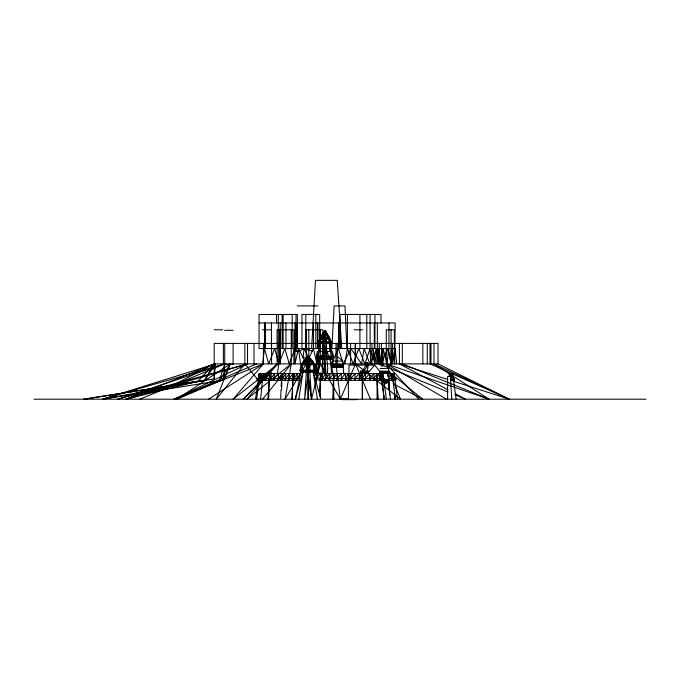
<?xml version="1.0" encoding="UTF-8"?>
<svg xmlns="http://www.w3.org/2000/svg" width="680" height="680" viewBox="0 0 680 680"><rect width="100%" height="100%" fill="white"/><g stroke="black" fill="none" stroke-linecap="round" stroke-linejoin="round"><path stroke-width="1.02" d="M383.834 381.438L383.834 379.754L388.093 379.78L388.263 382.279L384.854 384.055L383.613 384.055M308.38 375.139L308.116 399.202L308.116 356.898L306.212 363.945L285.048 399.202L291.244 363.885L291.244 329.791M323 351.569L322.906 342.329L324.802 338.087L326.731 342.329L324.827 351.569L322.753 356.192L322.218 373.873M366.69 366.052L366.741 362.601L367.744 362.55L367.752 365.109L366.69 366.052L367.421 365.109M367.022 366.052L366.741 362.601M383.605 381.301L383.63 379.754M319.931 351.569L320.221 343.545L319.676 342.329L320.212 341.462C319.506 337.272 322.618 334.279 324.522 330.964L325.278 330.964L327.896 335.589M338.232 365.882L338.207 367.327L338.104 365.865L340.825 365.899L341.164 365.1L340.391 367.327C335.18 365.942 341.224 363.086 340.731 367.336L342.065 365.874L342.337 367.336L341.87 365.092L342.431 365.891M384.396 371.628L384.192 373.422L384.396 371.628L385.662 371.637L386.214 373.43L387.286 372.257L387.498 373.43L387.124 371.637L387.575 372.274M386.274 371.628L386.291 372.274L384.115 372.257L385.942 373.422L386.274 371.628L387.413 371.646M387.719 382.151L387.566 379.746L387.269 381.301L387.413 382.16L388.118 382.135L388.042 379.746L387.804 382.143M333.157 365.083L332.758 367.336L332.664 365.1L333.54 365.083L333.48 367.336L335.35 365.874L335.078 367.336L335.053 365.083L333.633 365.1L333.48 367.336M380.154 371.628L379.839 373.43L379.763 371.646L380.469 371.628L380.409 373.43L381.913 372.257L381.675 371.628L380.536 371.637L380.409 373.43M303.526 363.4L303.62 361.318L304.64 359.762L307.836 356.898L305.405 359.762L302.736 364.692L302.115 370.796L302.966 371.994L298.817 399.202M319.906 396.058L320.654 373.575L382.823 373.575L386.41 399.202M332.758 399.202L333.396 380.324M259.063 322.966L395.165 322.966L394.655 363.885L391.467 348.543L390.873 363.885L388.552 348.543L387.158 363.885L383.052 348.543L380.638 363.885L377.341 348.543L377.341 322.966M268.6 399.202L269.526 373.575M281.588 389.767L281.851 382.423M322.753 356.192L322.94 351.569M319.659 394.621L320.569 373.184L316.498 378.105L316.99 373.184L314.5 375.998M280.653 398.157L281.019 389.767M281.163 386.614L281.732 373.575M292.859 380.324L292.034 399.202L293.25 373.575L289.178 378.497L289.688 373.575L285.362 378.497L285.362 380.324M306.816 361.318L308.116 359.065L309.791 363.4L308.082 363.945L306.416 363.4L308.116 361.318L310.08 364.692L309.833 371.994L311.584 399.202L307.785 371.994M329.732 380.324L329.622 378.497L333.616 373.575L333.31 380.324M340.587 367.336L340.705 364.964M386.096 373.43L386.189 371.535M295.103 348.543L294.984 351.084L297.678 351.806L295.103 348.543L296.335 351.45M282.072 375.547L282.166 373.575L278.146 378.497L278.146 380.324L278.562 373.575L274.091 378.497L274.091 380.324M386.104 382.16L386.121 381.301L383.945 381.327L384.022 379.754L384.225 382.168L383.945 381.327L385.773 379.754L386.104 382.16L387.243 382.143L387.328 379.746L387.243 382.143M385.773 379.754L385.39 382.168L386.045 379.746L387.404 381.301M331.899 348.543L334.144 305.923L344.964 305.923L346.868 348.543M393.652 380.324L393.958 373.575L387.762 373.575M311.61 348.543L315.46 280.356L337.246 280.356L341.768 348.543M292.885 380.324L293.148 373.575M340.731 367.336L340.825 365.899M386.214 373.43L386.291 372.283M267.971 399.202L269.62 373.575L265.999 378.497L265.999 380.324M383.885 372.257L383.8 373.43L383.596 371.628L383.885 372.257L382.05 373.43L382.33 371.637L382.05 373.43L382.151 372.266L383.775 372.266M370.09 314.449L370.09 348.543L375.062 363.885L372.963 348.543L376.414 363.885L375.844 348.543L378.582 363.885L378.692 348.543L381.327 363.885L387.6 348.543L391.467 363.885L392.504 348.543M335.529 367.336L336.013 365.083L335.529 367.336L337.815 365.874L337.722 367.336L337.458 365.083L335.877 365.1M452.837 381.055L509.277 399.202L438.031 363.885L214.208 363.885L204.731 380.23L83.776 399.202L214.208 378.938L215.458 363.885L102.51 399.202L223.431 380.214L224.731 363.885L224.731 343.425M322.142 380.324L322.532 373.575L320.433 378.497M329.622 378.497L330.012 373.575L325.507 378.497L325.507 380.324M342.703 364.973L342.516 367.336L342.771 364.973M387.642 373.43L387.846 371.543M270.844 380.324L271.269 373.575L269.288 378.497M343.349 365.891L343.221 367.344L342.856 365.874L342.261 365.882L343.349 365.891L343.324 365.1L342.44 365.092L342.635 367.336L342.933 365.1M387.889 371.637L388.212 373.439L388.433 371.543L379.61 371.543L379.78 373.43L388.263 373.439L388.288 371.646L387.583 371.628L387.438 372.266L387.736 373.43L387.974 371.646M323.519 373.873L324.802 359.091L326.12 373.873M333.149 365.262L332.333 359.091L332.477 357.442L332.962 357.654M325.507 378.497L325.958 373.575L322.142 378.497M343.289 367.344L343.502 364.973L332.477 364.973L332.69 367.336L343.289 367.344L343.553 373.507M317.934 373.873L319.353 359.091L318.503 357.153L319.082 351.569L316.455 356.192L333.183 356.192L332.333 359.091M274.091 378.497L274.575 373.575L270.844 378.497M282.523 380.324L283.033 373.575L281.435 378.497M293.947 380.324L294.457 373.575L292.859 378.497M381.327 363.885L382.984 348.543L383.052 363.885M260.593 399.202L262.692 378.497M262.675 363.885L264.486 348.543L264.486 322.966M323.501 338.087L324.802 330.964L326.536 341.462L324.827 342.329L323.102 341.462L324.802 334.466L326.128 338.087M285.362 378.497L285.949 373.575L282.523 378.497M296.777 380.324L297.373 373.575L293.947 378.497M308.423 371.994L304.623 399.202L306.365 371.994L306.161 329.791L322.957 329.791L322.957 363.885M391.332 380.324L391.952 373.575L395.479 399.202M277.508 373.235L278.724 363.885L278.724 343.425M256.666 399.202L259.947 373.575M315.401 373.49L317.305 359.091L316.455 357.153L333.183 357.153M316.03 369.376L317.39 359.091L316.54 356.192L317.416 354.646M255.519 399.202L259.097 373.575L301.104 373.575L296.777 378.497M315.699 374.008L315.248 371.994L315.401 370.974L315.92 371.101M303.62 361.318L301.172 364.692L300.033 370.192L300.917 371.994L315.282 371.994L315.435 370.974M342.635 367.336L342.83 365.092M387.736 373.43L387.914 372.257L387.438 372.266L388.305 372.274M265.999 378.497L266.747 373.575L263.627 378.497L263.627 380.324M260.899 380.324L261.69 373.575L259.25 378.497L259.25 380.324M360.238 373.635L360.655 371.076L368.348 371.076L366.639 373.635M361.624 373.635L362.032 371.076L362.449 373.635M363.001 373.635L363.418 371.076L363.834 373.635M364.387 373.635L364.803 371.076L365.219 373.635M258.706 380.324L259.514 373.575L258.153 378.497M317.39 399.202L313.233 371.994L314.083 370.796L314.627 363.945M316.455 356.192L317.22 351.569L332.495 351.569L333.268 356.192M344.837 363.885L347.421 348.543L347.421 314.449M324.096 334.466L324.7 330.964M263.627 378.497L264.495 373.575L262.709 378.497L263.457 373.575L263.491 378.497M316.719 373.49L319.353 359.091M381.692 373.43L381.956 372.266M259.25 378.497L260.176 373.575L259.156 378.497M379.831 380.324L380.791 373.575L384.251 399.202L381.25 373.575L381.701 378.497M302.966 371.994L295.315 399.202L300.917 371.994L300.773 370.974L300.254 371.101M319.26 348.559L318.546 351.569L319.005 343.545L318.308 342.329M313.438 322.966L313.438 348.543L306.289 363.885L298.409 348.543L294.984 363.885L294.984 322.966M366.817 372.266L368.45 365.109L363.23 371.407M320.212 341.462L322.099 335.589L324.522 330.964L321.827 335.589M391.467 363.885L395.165 348.543L259.063 348.543L259.063 314.449L297.364 314.449L297.364 348.543M320.305 329.791L320.305 363.885L311.525 399.202L306.161 363.885L308.116 364.692L309.986 363.945M381.089 377.51L382.16 373.575L383.019 380.324L382.823 373.575M307.572 358.343L307.981 356.898L308.524 358.343L308.159 356.898L309.383 361.318M307.411 359.065L308.014 356.898M295.281 399.202L296.701 394.162M319.694 339.142L318.911 341.462L319.676 342.329M244.851 343.425L244.851 363.885L216.223 399.202L230.307 363.885L176.97 399.202L219.19 381.123L224.731 363.885L102.51 399.202L204.731 380.418L215.458 363.885M391.909 376.524L392.887 373.575L393.703 378.497M294.984 348.543L289.28 363.885L284.835 348.543L278.911 363.885L274.686 348.543L268.659 363.885L264.486 348.543M389.666 395.012L388.654 378.497L390.532 373.575L391.332 378.497M331.083 351.569L330.709 343.545L331.491 342.329L330.115 339.142L319.608 339.142L321.411 335.589M307.785 370.192L310.08 364.692M223.431 380.214L230.307 363.885L219.19 381.123M378.225 399.202L376.95 378.497L379.049 373.575L379.831 378.497M320.305 363.885L340.374 399.202L355.546 363.885L355.546 343.425M331.695 373.873L330.276 359.091L331.135 357.153L330.556 351.569L333.183 356.192M331.271 357.57L330.599 359.091L330.964 357.306L332.716 357.57L332.044 359.091L332.716 357.57M329.707 351.569L329.409 343.545L330.726 341.462L330.029 339.142M338.495 322.966L338.495 348.543L331.585 363.885L325.966 348.543L316.854 363.885L313.438 348.543M324.522 330.964L320.305 338.087L329.409 338.087L330.115 339.142M322.975 334.466L324.598 330.964L322.354 334.466L327.369 334.466L325.193 330.964L329.953 342.329M302.991 363.945L302.218 363.4L302.889 361.964L313.284 361.964L311.253 359.762M258.706 378.497L259.922 376.031M320.101 339.142L318.911 341.462L330.726 341.462L331.406 342.329L329.409 343.545M320.39 338.087L321.683 335.589M345.508 380.324L345.508 378.497L348.253 373.575L348.483 399.202M204.731 380.418L214.208 363.885L126.029 399.202L197.974 381.293L214.208 363.885L172.652 385.399L155.04 388.025L126.029 399.202L247.528 363.885L247.528 343.425M361.981 371.926L366.019 365.109M347.65 378.497L350.769 373.575L350.769 380.324M359.295 378.497L362.414 373.575L362.414 399.202M362.321 378.497L365.44 373.575L365.44 380.324M373.957 378.497L377.077 373.575L377.077 399.202M260.899 378.497L263.568 374.399M312.587 361.318L303.586 361.318L304.606 359.762L311.559 359.762L313.471 364.692L314.083 370.192M333.854 399.202L333.676 378.497L336.949 373.575L337.059 380.324M315.248 371.994L316.14 370.796L314.993 364.692L301.206 364.692L302.115 370.192M314.228 371.05L313.556 371.994L313.913 370.889L315.664 371.05L314.993 371.994L315.664 371.05M306.688 358.343L307.751 356.898L308.448 356.898L311.559 359.762L308.337 356.898L309.417 358.343M305.107 359.762L307.751 356.898M330.752 349.562L331.168 351.569L330.795 343.545L318.928 343.545L318.223 342.329L318.988 341.462M262.616 399.202L291.244 363.885L246.908 399.202L277.1 363.885L277.1 329.791L293.896 329.791L293.896 363.885M303.586 361.318L306.204 359.065L304.878 359.762M367.429 373.762L374.654 365.109L379.907 371.407M337.059 378.497L341.258 373.575L341.385 380.324L341.334 378.497L345.398 373.575L345.508 378.497M350.769 378.497L355.028 373.575L355.028 380.324M355.028 378.497L359.295 373.575L359.295 380.324M365.44 378.497L369.699 373.575L369.699 380.324M369.699 378.497L373.957 373.575L373.957 380.324M277.1 363.885L243.398 399.202L278.146 363.885L233.121 399.202L263.406 363.885L263.406 343.425M366.936 372.495L368.348 371.076M317.679 359.091L317.228 357.306L317.594 359.091M316.923 357.57L318.673 357.306M313.208 363.945L313.981 363.4L314.661 363.945L313.471 364.692M208.531 399.202L263.406 363.885L174.037 399.202L247.528 363.885L117.495 399.202M326.731 342.329L324.827 343.545L322.906 342.329M299.719 351.084L304.139 348.543L312.248 351.084M300.5 371.05L301.206 371.994L300.534 371.05L302.286 370.889L302.651 371.994L301.979 371.05M316.676 357.654L317.245 357.442M320.221 343.545L318.223 342.329L319.549 341.751M174.037 399.202L256.657 363.885M139.842 399.202L224.731 363.885L118.022 399.202M339.379 399.202L341.947 398.752M197.974 381.293L172.652 385.399L204.731 380.23M335.495 365.891L337.688 365.882M333.633 365.1L333.353 367.336L333.132 365.874L334.993 365.882M333.387 365.891L332.639 365.891M380.536 371.637L380.307 373.43L380.069 371.637M381.675 371.628L381.735 373.43M380.341 372.274L381.625 372.266M388.135 381.293L387.269 381.301L387.745 381.319L387.566 379.746M379.738 372.274L380.604 372.266L380.137 372.257L380.307 373.43L380.205 371.535M387.413 382.16L388.118 382.135M332.656 365.1L333.54 365.083M340.459 365.882L342.065 365.874M379.763 371.646L380.469 371.628M386.002 372.266L387.286 372.257M297.228 305.923L317.909 305.923M214.208 329.791L222.734 329.791M262.421 329.791L270.946 329.791M354.161 329.791L362.678 329.791M224.587 330.31L233.112 330.31M321.325 335.589L328.389 335.589L329.409 338.087L329.426 341.462M318.223 342.329L331.406 342.329M337.382 356.592L342.873 361.105L333.149 361.105M320.28 357.425L321.674 357.425L321.674 359.091M320.28 357.629L321.674 357.629M327.955 357.629L329.358 357.629M305.626 359.065L310.539 359.065L308.372 356.898L310.794 359.762L312.681 363.4M317.305 359.091L332.409 359.091M302.218 363.4L313.981 363.4L313.25 361.964M224.587 364.403L233.112 364.403M333.055 364.497L342.966 364.497M383.537 364.837L384.038 364.837M374.654 365.109L348.976 365.109L348.976 373.295M380.154 368.441L387.923 368.441M300.067 370.192L316.14 370.192L314.959 364.692M300.067 370.796L316.14 370.796M303.892 371.084L305.286 371.084M310.913 371.084L312.307 371.084M380.069 371.161L388.008 371.161M314.151 373.184L321.104 373.184L321.104 375.156M456.135 399.202L452.548 373.575L449.191 373.575L449.191 376.524M333.498 376.524L334.416 376.524M314.211 378.105L320.288 378.105M300.602 378.497L257.227 378.497L257.227 380.324L299.642 380.324M319.719 378.497L384.701 378.497L384.701 380.324L319.719 380.324M388.118 373.575L388.51 378.497L395.811 378.497L395.811 380.324L388.51 380.324L388.986 388.714M314.211 379.933L320.288 379.933M452.702 380.324L451.885 373.575L450.551 380.324L454.427 380.324L454.427 378.497L450.551 378.497L450.083 373.575M383.826 382.287L388.263 382.279L388.093 379.746M34 399.202L646 399.202M342.312 399.644L357.212 399.644M340.808 365.092L342.227 365.1M382.33 371.637L383.596 371.628M384.225 382.168L385.492 382.151M385.832 381.301L387.115 381.319M342.44 365.092L343.324 365.109M387.583 371.628L388.288 371.646M342.865 398.82L348.355 399.202L347.063 398.709M385.662 371.637L385.942 373.422M271.286 372.58L271.753 372.657M399.415 343.425L399.415 363.885L447.797 379.44M394.357 363.885L394.357 329.791L386.274 329.791L386.274 363.885L489.056 399.202L433.976 363.885L433.976 343.425M489.056 399.202L402.33 363.885L402.33 343.425M379.219 343.425L379.219 363.885L447.958 391.977M454.827 394.791L465.63 399.202L455.37 393.728M433.976 363.885L509.277 399.202L429.998 363.885L429.998 343.425M355.155 343.425L355.155 363.885L357.969 365.355M395.488 384.974L422.697 399.202L393.983 375.878M399.415 363.885L447.908 389.75M309.961 359.065L311.287 359.762M370.438 399.202L355.546 363.885L400.495 399.202L386.274 363.885L446.59 399.202M343.4 372.716L345.194 373.813M301.537 363.945L302.736 364.692M379.219 363.885L382.5 366.546M388.246 371.212L391.527 373.881M386.274 363.885L418.846 399.202M328.304 335.589L329.332 338.087L325.116 330.964L328.389 335.589M355.155 363.885L356.55 365.449M244.851 363.885L258.817 380.74M310.505 359.065L311.066 359.762M308.414 356.898L309.485 358.343M326.825 334.466L325.278 330.964L327.624 335.589M328.032 335.589L329.332 338.087M329.528 339.142L330.811 341.462M315.214 368.365L316.14 370.192M327.284 334.466L327.811 335.589M327.411 373.873C328.423 363.171 326.06 353.549 323.102 343.545M318.368 357.57L319.03 359.091M306.119 364.692L308.423 370.192M391.858 376.031L392.87 378.497L392.071 373.575L392.87 378.497M347.421 348.543L353.141 363.885L358.76 348.543L364.846 363.885L370.09 348.543L370.762 363.885M381.004 375.547L382.041 378.497M452.531 375.547L453.492 378.497M383.129 376.524L383.767 378.497M338.495 348.543L343.213 363.885L350.905 348.543L361.649 363.885L364.123 348.543L369.826 363.885L377.341 348.543L378.003 363.885M313.233 371.994L320.603 398.2M308.193 356.898L308.797 359.065M397.528 399.202L394.893 378.497L393.712 373.575L394.357 377.51M333.047 365.1L333.353 367.336L333.217 364.964M319.022 390.133L320.679 398.2M393.958 373.575L394.893 378.497M330.276 359.091L332.92 373.49M324.938 330.964L325.541 334.466M360.655 371.076L361.072 373.635M298.409 348.543L300.637 363.885M300.738 370.974L300.883 371.994M387.966 374.561L388.501 378.497M340.374 399.202L336.005 363.885L336.005 343.425M395.165 348.543L396.721 363.885M390.379 399.202L388.51 378.497M388.186 373.575L388.654 378.497M376.49 373.575L376.95 378.497M450.551 380.324L451.868 399.202M340.298 365.874L340.391 367.327M387.676 382.279L387.524 379.746L387.625 382.279M308.116 364.692L308.372 369.282M386.045 379.746L386.121 381.293M381.803 371.535L381.837 373.43M335.214 364.964L335.265 367.336M326.689 351.569L326.876 356.192M385.925 379.746L386.019 382.287M452.548 373.575L452.702 378.497M259.097 373.575L259.131 375.547M326.527 343.545L326.638 351.569M333.616 373.575L333.676 378.497M383.826 379.754L383.826 381.446M454.265 378.497L454.265 380.324M453.645 378.497L453.645 380.324M453.364 378.497L453.364 380.324M451.214 378.497L451.214 380.324M449.812 373.575L449.812 376.524L447.61 376.524L447.61 399.202M438.031 363.885L438.031 343.425L214.208 343.425L214.208 378.938M430.975 343.425L430.975 363.885M427.278 343.425L427.278 363.885M422.866 343.425L422.866 363.885M395.675 378.497L395.675 380.324M395.428 378.497L395.428 380.324M395.301 378.497L395.301 380.324M394.621 378.497L394.621 380.324M394.315 378.497L394.315 380.324M393.822 378.497L393.822 380.324M392.368 343.425L392.368 363.885M392.224 378.497L392.224 380.324M391.901 378.497L391.901 380.324M391.085 329.791L391.085 363.885M389.538 378.497L389.546 380.324M389.215 378.497L389.215 380.324M388.951 322.966L388.951 348.543M384.54 378.497L384.54 380.324M383.92 378.497L383.92 380.324M383.639 378.497L383.639 380.324M382.823 378.497L382.823 380.324M382.483 378.497L382.559 380.324M381.412 343.425L381.412 363.885M381.004 322.966L381.004 314.449L339.991 314.449L339.991 348.543M380.698 378.497L380.698 380.324M380.35 378.497L380.35 380.324M377.672 378.497L377.672 380.324M377.468 378.497L377.468 380.324M374.935 314.449L374.935 348.543M374.552 378.497L374.552 380.324M374.298 322.966L374.298 348.543M374.102 378.497L374.102 380.324M371.969 343.425L371.969 363.885M369.844 378.497L369.844 380.324M369.529 378.497L369.529 380.324M366.792 314.449L366.792 348.543M365.262 378.497L365.262 380.324M364.981 378.497L364.981 380.324M363.001 378.497L363.001 380.324M362.321 373.575L362.321 399.202M361.862 378.497L361.862 380.324M359.916 314.449L359.916 348.543M359.881 378.497L359.881 380.324M359.431 378.497L359.431 380.324M355.173 378.497L355.173 380.324M354.858 378.497L354.858 380.324M350.608 343.425L350.608 363.885M350.591 378.497L350.591 380.324M350.31 378.497L350.31 380.324M349.01 378.497L349.01 380.324M348.491 373.575L348.491 376.524M346.205 378.497L346.205 380.324M345.746 378.497L345.746 380.324M341.624 378.497L341.624 380.324M340.144 322.966L340.144 348.543M337.263 343.425L337.263 363.885M336.694 378.497L336.694 380.324M334.041 374.561L334.041 376.524M333.506 378.497L333.506 380.324M329.358 359.091L329.358 357.425L327.955 357.425L327.955 359.091M329.383 378.497L329.383 380.324M325.261 378.497L325.261 380.324M324.827 330.964L324.802 373.873M324.904 378.497L324.904 380.324M321.538 378.497L321.538 380.324M321.427 378.497L321.427 380.324M319.659 340.272L319.659 314.449L301.962 314.449L301.962 348.543M317.968 322.966L317.968 348.543M317.466 322.966L317.466 348.543M316.447 378.105L316.447 379.933M316.149 378.105L316.149 379.933M315.826 314.449L315.826 348.543M312.307 371.994L312.307 370.957L310.913 370.957L310.913 371.994M308.813 329.791L308.813 363.885M305.787 314.449L305.787 348.543M305.286 371.994L305.286 370.957L303.892 370.957L303.892 371.994M297.126 322.966L297.126 348.543M296.412 378.497L296.412 380.324M296.055 378.497L296.055 380.324M296.004 314.449L296.004 348.543M293.225 378.497L293.225 380.324M293.182 378.497L293.182 380.324M292.171 314.449L292.171 348.543M292.094 378.497L292.094 380.324M289.102 378.497L289.178 380.324M288.804 378.497L288.804 380.324M285.949 322.966L285.949 348.543M284.988 378.497L284.988 380.324M284.639 378.497L284.639 380.324M283.135 314.449L283.135 348.543M282.132 314.449L282.132 348.543M281.8 378.497L281.758 380.324M280.67 378.497L280.67 380.324M280.5 343.425L280.5 363.885M280.219 322.966L280.219 348.543M279.752 329.791L279.752 363.885M278.307 314.449L278.307 348.543M277.865 378.497L277.865 380.324M276.539 314.449L276.539 322.966M273.81 378.497L273.81 380.324M273.453 378.497L273.453 380.324M271.575 343.425L271.575 363.885M271.43 322.966L271.43 348.543M270.113 378.497L270.215 380.324M268.625 378.497L268.558 380.324M265.472 322.966L265.472 348.543M265.438 378.497L265.438 380.324M265.344 378.497L265.344 380.324M262.973 378.497L262.973 380.324M261.927 378.497L261.927 380.324M261.774 378.497L261.774 380.324M260.168 378.497L260.176 380.324M258.527 378.497L258.545 380.324M258.417 378.497L258.417 380.324M258.255 378.497L258.298 380.324M257.924 378.497L257.924 380.324M257.813 378.497L257.813 380.324M257.38 378.497L257.38 380.324M254.005 343.425L254.005 363.885M233.121 343.425L233.121 363.885M223.397 343.425L223.397 363.885M337.96 364.964L337.951 367.327L337.969 364.964M383.996 371.535L383.996 373.422L384.004 371.535M304.139 348.543L303.017 357.519L308.839 358.402L304.139 348.543M395.123 399.202L394.749 396.058L395.123 399.202"/></g></svg>
